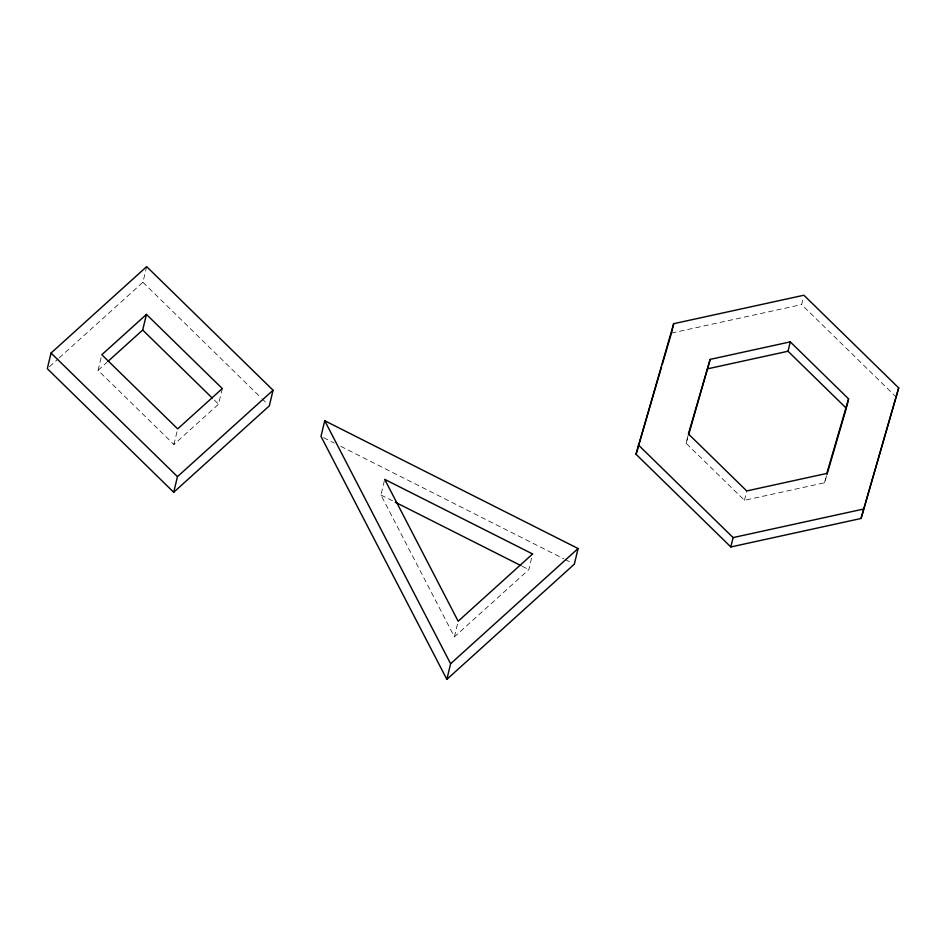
<?xml version="1.0" encoding="UTF-8"?>
<svg xmlns="http://www.w3.org/2000/svg" width="946" height="946" viewBox="0 0 946 946"><rect width="100%" height="100%" fill="white"/><g stroke="black" fill="none" stroke-linecap="round" stroke-linejoin="round"><path stroke-width="0.71" stroke-dasharray="4.73 3.55" d="M222.298 388.558L218.55 404.179L173.922 444.502L98.077 370.347L101.151 357.564M59.255 357.86L142.917 282.263L146.665 266.63M173.922 444.502L177.682 428.881M531.569 558.223L528.849 569.587L454.423 636.847L380.942 494.983L384.691 479.362M454.423 636.847L458.171 621.226M826.615 475.767L824.557 482.791L744.467 500.316L686.157 443.296L688.404 433.918M744.467 500.316L746.725 490.939M896.453 397.296L801.64 304.588L803.249 297.895M824.557 482.791L826.485 474.762M686.157 443.296L688.203 436.26M49.476 366.705L58.167 358.853M98.077 370.347L106.78 362.472M671.435 333.075L801.64 304.588M323.615 437.691L334.175 443.012M340.773 446.335L563.781 558.826M565.105 559.5L571.703 562.823M380.942 494.983L394.033 501.593M522.298 566.287L528.849 569.587M142.917 282.263L260.895 397.616M261.947 398.656L267.221 403.8M214.328 400.063L218.55 404.179"/><path stroke-width="1.42" d="M51.049 353.047L47.3 368.668L173.709 492.275L269.326 405.858L273.075 390.237L146.665 266.63L51.049 353.047L177.47 476.642L173.709 492.275M107.868 361.49L142.692 330.024L146.453 314.403L222.298 388.558L177.682 428.881L101.825 354.726L146.453 314.403M324.726 420.734L320.978 436.354L446.855 679.37L574.34 564.159L578.089 548.526L324.726 420.734L450.603 663.737L446.855 679.37M636.031 454.257L673.682 323.698L803.887 295.223L898.7 387.919L861.049 518.479L730.844 546.954L636.031 454.257L661.55 366.894M671.435 333.075L673.682 323.698M688.617 434.853L710.174 359.385L790.265 341.861L848.586 398.881L846.658 406.922M730.844 546.954L733.091 537.588L638.29 444.88M827.029 474.36L846.327 408.258L788.018 351.238L790.265 341.861M861.049 518.479L898.7 387.919M662.377 364.068L671.021 334.482M710.174 359.385L688.404 433.918L746.725 490.939L826.816 473.426L848.586 398.881M177.47 476.642L273.075 390.237M450.603 663.737L578.089 548.526M707.927 368.751L788.018 351.238M733.091 537.588L863.308 509.102M395.333 502.243L520.986 565.625M142.692 330.024L212.223 398.006M532.598 553.966L458.171 621.226L384.691 479.362L532.598 553.966"/></g></svg>
